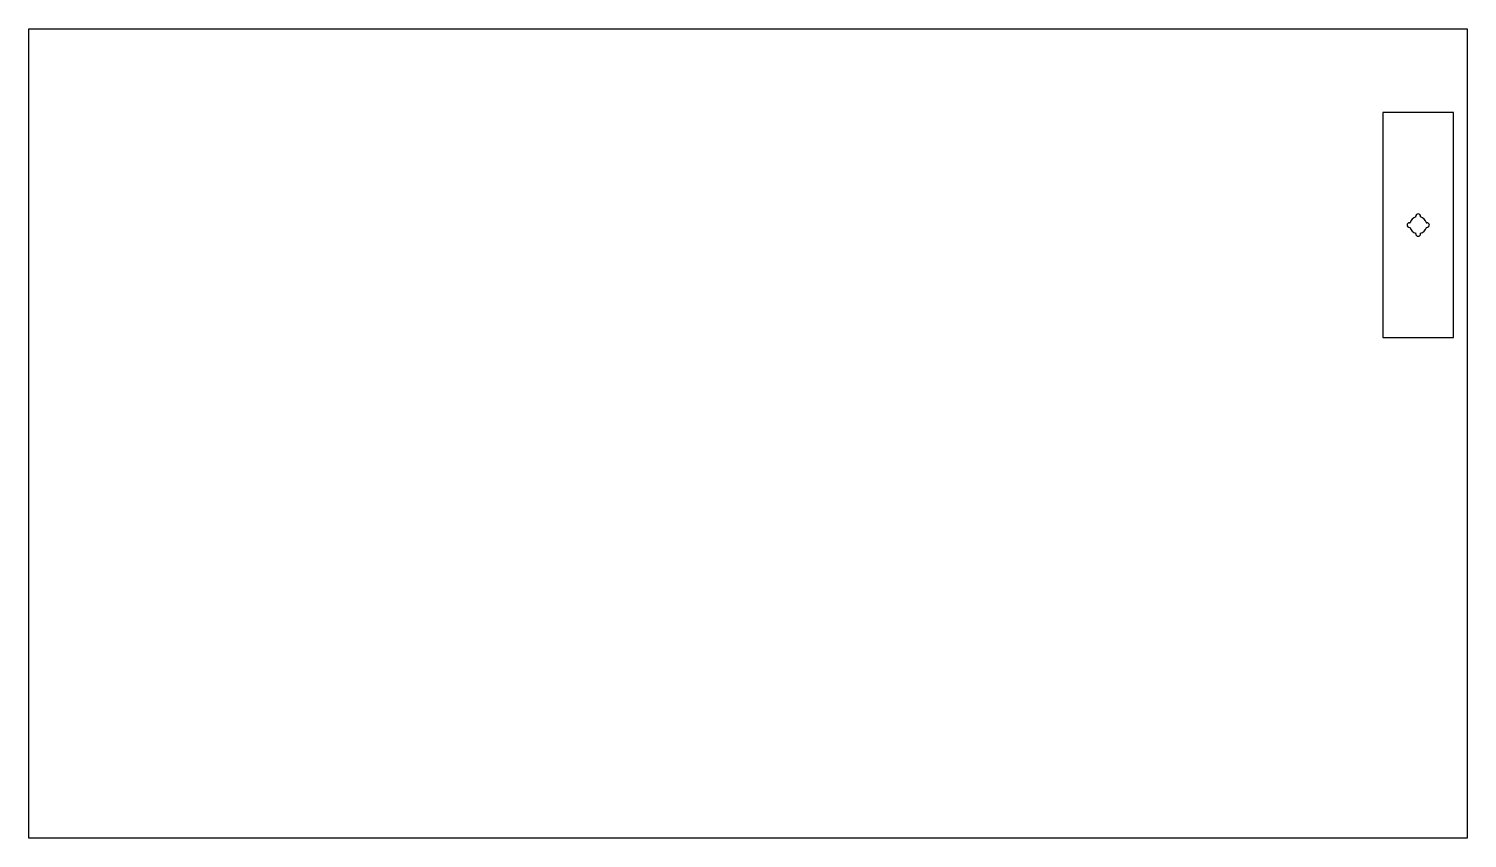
# Model space of a CAD drawing. Header units: inches. Extents: x 0 to 32, y -18 to 0.
import ezdxf

# ---------------------------------------------------------------- set-up
doc = ezdxf.new("R2010")
doc.units = ezdxf.units.IN
doc.header["$MEASUREMENT"] = 0

msp = doc.modelspace()

# ---------------------------------------------------------------- linework, layer by layer
at = {"color": 1}
for p, q in [((30.124, -1.865), (30.124, -6.865)), ((31.694, -1.865), (30.124, -1.865)), ((31.694, -6.865), (31.694, -1.865)), ((30.714, -4.312), (30.727, -4.312)), ((30.714, -4.418), (30.727, -4.418)), ((30.856, -4.184), (30.856, -4.17)), ((30.962, -4.184), (30.962, -4.17)), ((31.09, -4.312), (31.104, -4.312)), ((31.09, -4.418), (31.104, -4.418)), ((30.856, -4.56), (30.856, -4.547)), ((30.962, -4.56), (30.962, -4.547)), ((30.124, -6.865), (31.694, -6.865))]:
    msp.add_line(p, q, dxfattribs=at)
msp.add_lwpolyline([(0, 0), (32, 0), (32, -18), (0, -18)], close=True)
for centre, radius, start, end in [((30.909, -4.17), 0.053, 0, 180), ((30.714, -4.365), 0.053, 90, 270), ((30.909, -4.365), 0.189, 106.2855, 163.7145), ((30.909, -4.365), 0.189, 196.2855, 253.7145), ((30.909, -4.365), 0.189, 16.2855, 73.7145), ((30.909, -4.365), 0.189, 286.2855, 343.7145), ((31.104, -4.365), 0.053, 270, 90), ((30.909, -4.56), 0.053, 180, 0)]:
    msp.add_arc(centre, radius, start, end, dxfattribs=at)

doc.saveas('drawing.dxf')
